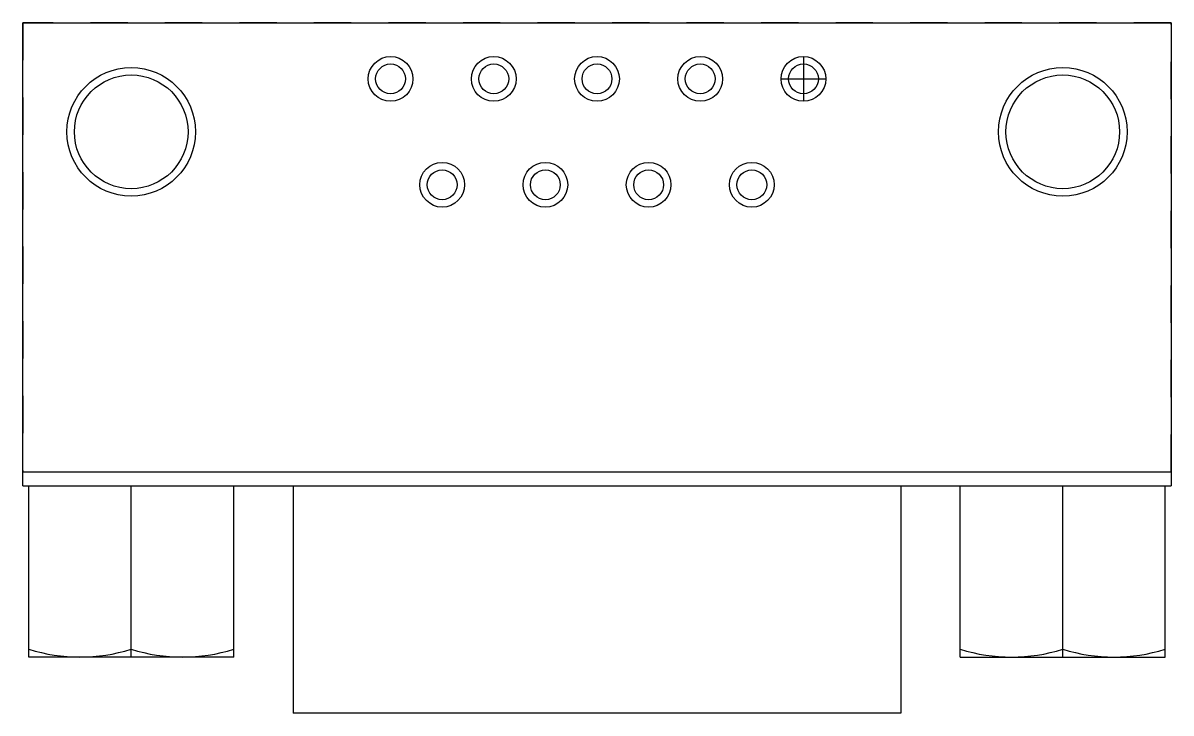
# Model space of a CAD drawing. Extents: x -20.9 to 9.9, y -17 to 1.5.
import ezdxf

# ---------------------------------------------------------------- set-up
doc = ezdxf.new("R2010")
doc.units = 0
doc.linetypes.add('虚线', pattern=[2, 1, -1])
for name, color, linetype in [('粗实线层', 7, 'CONTINUOUS'), ('细实线层', 7, 'CONTINUOUS'), ('虚线层', 6, '虚线')]:
    doc.layers.add(name, color=color, linetype=linetype)

msp = doc.modelspace()

# ---------------------------------------------------------------- linework, layer by layer
at = {"layer": '粗实线层'}
for p, q in [((-20.945, 1.5), (9.865, 1.5)), ((-20.945, -10.92), (-20.945, 1.5)), ((9.865, 1.5), (9.865, -10.92)), ((-20.945, -10.54), (9.865, -10.54)), ((-20.945, -10.92), (9.865, -10.92)), ((-20.79, -14.01), (-20.79, -10.92)), ((-18.04, -15.51), (-18.04, -10.92)), ((-15.29, -14.01), (-15.29, -10.92)), ((-13.69, -10.92), (-13.69, -17.01)), ((2.61, -10.92), (2.61, -17.01)), ((4.21, -14.01), (4.21, -10.92)), ((6.96, -15.51), (6.96, -10.92)), ((9.71, -14.01), (9.71, -10.92)), ((-20.79, -15.51), (-20.79, -14.01)), ((-15.29, -15.51), (-15.29, -14.01)), ((4.21, -15.51), (4.21, -14.01)), ((9.71, -15.51), (9.71, -14.01)), ((-15.29, -15.51), (-20.79, -15.51)), ((4.21, -15.51), (9.71, -15.51)), ((2.61, -17.01), (-13.69, -17.01))]:
    msp.add_line(p, q, dxfattribs=at)
for centre in [(-19.415, -10.96), (-16.665, -10.96), (5.585, -10.96), (8.335, -10.96)]:
    msp.add_arc(centre, 4.55, 252.412, 287.588, dxfattribs=at)
at = {"layer": '细实线层'}
for p, q in [((0, 0.6), (0, -0.4)), ((-0.6, 0), (0.6, 0)), ((0, -0.4), (0, -0.6))]:
    msp.add_line(p, q, dxfattribs=at)
for centre, radius in [((-11.08, 0), 0.6), ((-11.08, 0), 0.4), ((-8.31, 0), 0.6), ((-8.31, 0), 0.4), ((-5.54, 0), 0.6), ((-5.54, 0), 0.4), ((-2.77, 0), 0.6), ((-2.77, 0), 0.4), ((0, 0), 0.6), ((0, 0), 0.4), ((-18.04, -1.42), 1.725), ((-18.04, -1.42), 1.525), ((6.96, -1.42), 1.725), ((6.96, -1.42), 1.525), ((-9.695, -2.84), 0.6), ((-9.695, -2.84), 0.4), ((-6.925, -2.84), 0.6), ((-6.925, -2.84), 0.4), ((-4.155, -2.84), 0.6), ((-4.155, -2.84), 0.4), ((-1.385, -2.84), 0.6), ((-1.385, -2.84), 0.4)]:
    msp.add_circle(centre, radius, dxfattribs=at)
at = {"layer": '虚线层'}
msp.add_lwpolyline([(-20.945, 1.5), (-20.945, -10.54), (9.865, -10.54), (9.865, 1.5)], close=True, dxfattribs=at)

doc.saveas('drawing.dxf')
